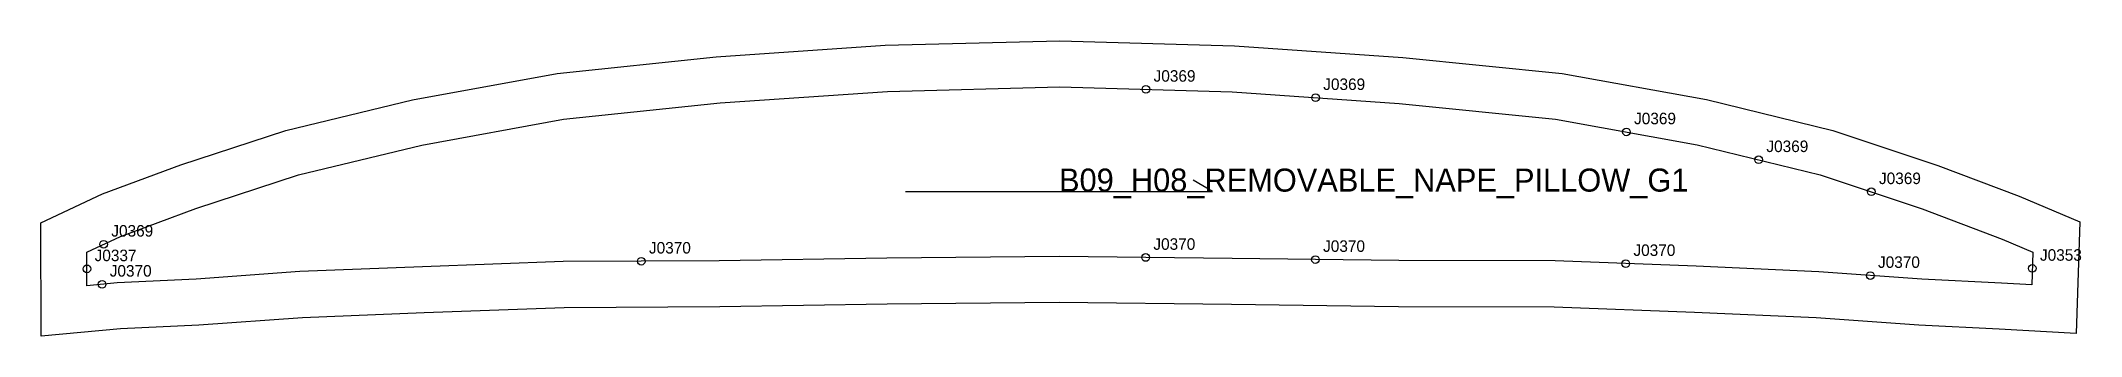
# Model space of a CAD drawing. Header units: millimetres. Extents: x -12 to 520, y -22 to 55.
import ezdxf

# ---------------------------------------------------------------- set-up
doc = ezdxf.new("R2010")
doc.units = ezdxf.units.MM
for name, color, linetype in [('CUT', 1, 'Continuous'), ('GRAIN', 3, 'Continuous'), ('LABEL', 7, 'Continuous'), ('NOTCH', 2, 'Continuous'), ('SEW', 5, 'Continuous')]:
    doc.layers.add(name, color=color, linetype=linetype)

msp = doc.modelspace()

# ---------------------------------------------------------------- linework, layer by layer
at = {"layer": 'CUT'}
msp.add_lwpolyline([(-12.02, 7.64), (4.1, 15.15), (24.48, 22.69), (51.87, 31.67), (84.86, 39.61), (122.57, 46.47), (164.11, 50.82), (208.14, 53.84), (253.67, 54.99), (299.18, 53.72), (343.13, 50.64), (384.61, 46.5), (422.32, 39.7), (455.26, 31.67), (482.57, 22.57), (503.83, 14.54), (519.63, 7.83), (518.65, -21.17), (498.59, -20.08), (477.66, -19.05), (450.89, -17.16), (419.12, -15.7), (382.59, -14.31), (341.95, -14.23), (298.43, -13.67), (253.54, -13.15), (208.68, -13.57), (165, -14.28), (124.46, -14.48), (87.95, -15.85), (56.18, -17.08), (29.18, -19.02), (8.72, -20), (-11.95, -21.89), (-12.02, 7.64)], close=True, dxfattribs=at)
at = {"layer": 'GRAIN'}
for p, q in [((293.46, 15.74), (288.46, 18.74)), ((213.46, 15.74), (293.46, 15.74))]:
    msp.add_line(p, q, dxfattribs=at)
at = {"layer": 'NOTCH'}
for centre in [(276.12, 42.36), (320.35, 40.2), (401.39, 31.28), (435.89, 24.04), (465.25, 15.7), (4.36, 2.03), (0.01, -4.37), (144.54, -2.38), (276.06, -1.41), (320.31, -1.95), (401.23, -3.01), (464.99, -6.12), (507.22, -4.26), (3.95, -8.39)]:
    msp.add_circle(centre, 1, dxfattribs=at)
at = {"layer": 'SEW'}
msp.add_lwpolyline([(0, 0), (8.72, 4.06), (28.43, 11.35), (55.14, 20.12), (87.34, 27.87), (124.28, 34.58), (165.15, 38.86), (208.7, 41.85), (253.65, 42.99), (298.6, 41.73), (342.11, 38.68), (382.95, 34.61), (419.83, 27.95), (451.94, 20.13), (478.55, 11.26), (499.36, 3.4), (507.36, 0), (507.07, -8.52), (499.2, -8.09), (478.38, -7.07), (451.59, -5.18), (419.62, -3.71), (382.83, -2.31), (342.04, -2.23), (298.57, -1.68), (253.56, -1.15), (208.53, -1.57), (164.88, -2.28), (124.2, -2.48), (87.49, -3.86), (55.52, -5.09), (28.47, -7.04), (7.89, -8.03), (0.02, -8.75)], close=True, dxfattribs=at)

# ---------------------------------------------------------------- texts
at = {"layer": 'LABEL'}
for s, height, p in [('J0369', 3, (278.12, 44.36)), ('J0369', 3, (322.35, 42.2)), ('J0369', 3, (403.39, 33.28)), ('J0369', 3, (437.89, 26.04)), ('B09_H08_REMOVABLE_NAPE_PILLOW_G1', 6, (253.46, 15.74)), ('J0369', 3, (467.25, 17.7)), ('J0369', 3, (6.36, 4.03)), ('J0337', 3, (2.01, -2.37)), ('J0370', 3, (146.54, -0.38)), ('J0370', 3, (278.06, 0.59)), ('J0370', 3, (322.31, 0.05)), ('J0370', 3, (403.23, -1.01)), ('J0353', 3, (509.22, -2.26)), ('J0370', 3, (5.95, -6.39)), ('J0370', 3, (466.99, -4.12))]:
    msp.add_text(s, height=height, dxfattribs=at).set_placement(p)

doc.saveas('drawing.dxf')
